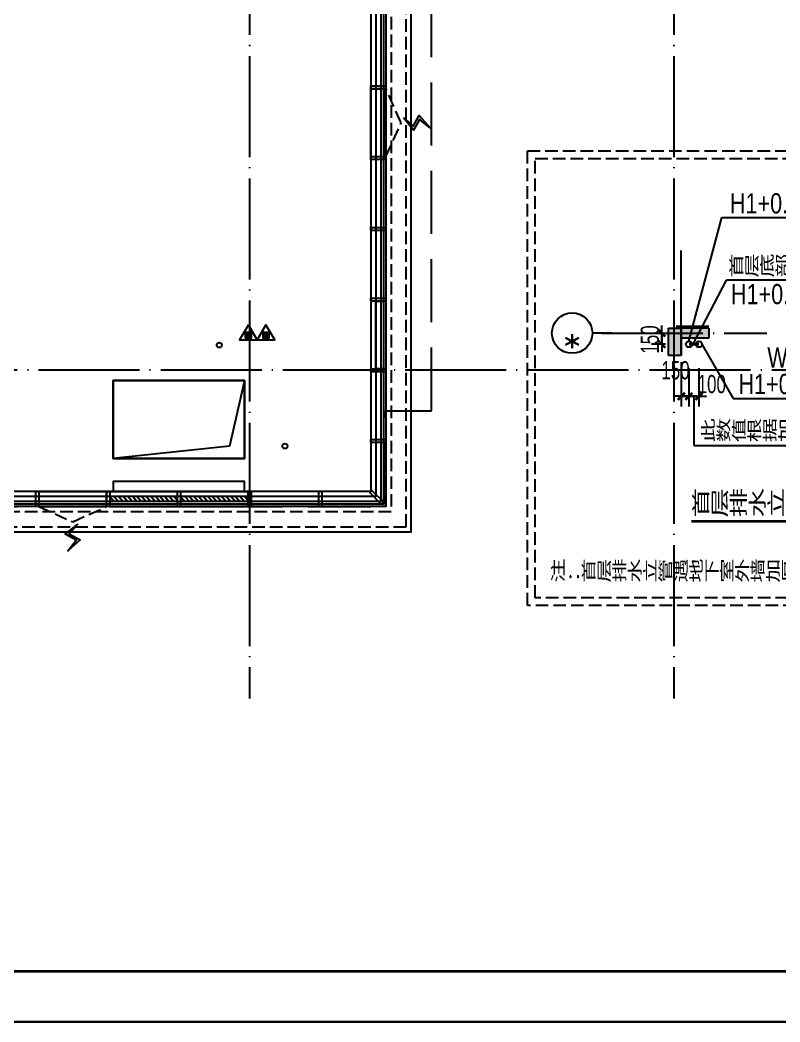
# Model space of a CAD drawing. Extents: x -186750 to 855523, y -12902 to 560425.
# Drawn here: x 124012 to 139057, y -12902 to 6934 of the extents above; entities that cross this region are included whole.
import ezdxf
from ezdxf.enums import TextEntityAlignment as Align
from ezdxf.xclip import XClip

# ---------------------------------------------------------------- set-up
doc = ezdxf.new("R2010")
doc.units = 0
doc.header["$LTSCALE"] = 1000
doc.header["$MEASUREMENT"] = 0
doc.header["$XCLIPFRAME"] = 0
for name, pattern in [('104-10 轴网$0$DOTE', [2.4200000000000004, 2, -0.2, 0.02, -0.2]), ('8#楼幕墙$0$109-34 轴网$0$L1$0$$AUDIT_BAD_LTYPE1', [0]), ('8#楼幕墙$0$DASH', [0.35, 0.25, -0.1]), ('DASH', [0.35, 0.25, -0.1]), ('DOTE', [2.4200000000000004, 2, -0.2, 0.02, -0.2]), ('X-104 8#10#平面$0$109-34 轴网$0$L1$0$$AUDIT_BAD_LTYPE1', [0]), ('X-104 8#10#平面$0$DASH', [0.35, 0.25, -0.1])]:
    doc.linetypes.add(name, pattern=pattern)
for name, color, linetype in [('104-10 轴网$0$A_AXIS-轴线', 252, '104-10 轴网$0$DOTE'), ('8#楼幕墙$0$A-C_玻璃幕墙', 140, 'Continuous'), ('8#楼幕墙$0$A-C_窗', 140, 'Continuous'), ('EQUIP_消防', 7, 'Continuous'), ('VPIPE-雨水', 4, 'TG_Y'), ('X-104 8#10#平面$0$A-O_屋面', 201, 'Continuous'), ('X-104 8#10#平面$0$A-O_散水', 134, 'Continuous'), ('X-104 8#10#平面$0$A-TECH_结构', 252, 'Continuous'), ('X-104 8#10#平面$0$E-立面轮廓', 241, 'Continuous'), ('水-剖面示意图', 6, 'Continuous')]:
    doc.layers.add(name, color=color, linetype=linetype)
for name, color, linetype, plot in [('8#楼幕墙$0$04-不打印_辅助线', 165, 'Continuous', False), ('8#楼幕墙$0$04-电动窗', 1, 'Continuous', False), ('X-104 8#10#平面$0$04-不打印_辅助线', 165, 'Continuous', False)]:
    doc.layers.add(name, color=color, linetype=linetype, plot=plot)
doc.styles.add('_HZTXT', font='@ros.shx', dxfattribs={"width": 0.7, "bigfont": '@jd.shx'})
doc.styles.add('_TCH_AXIS', font='COMPLEX.shx', dxfattribs={"width": 0.5, "bigfont": 'GBCBIG.shx'})
doc.styles.add('TG_LINETYPE', font='romans2.shx', dxfattribs={"width": 0.8, "height": 3, "bigfont": 'hzdf2.shx'})
doc.linetypes.add('TG_Y', pattern='A,5,-0.3,["Y",TG_LINETYPE,S=0.1,R=0,X=-0.23,Y=-0.15],0', length=5.3)
doc.dimstyles.new('ZXX100', dxfattribs={"dimtxt": 350, "dimasz": 1, "dimexe": 250, "dimexo": 300, "dimgap": 60, "dimtad": 1, "dimdec": 0, "dimzin": 0, "dimdsep": 46, "dimtxsty": '_HZTXT', "dimblk": '_DIMX', "dimcen": 0.09, "dimclrt": 7, "dimadec": 0, "dimazin": 0, "dimtfac": 1, "dimtdec": 0, "dimtix": 1, "dimtmove": 2, "dimatfit": 3, "dimldrblk": '_DIMX', "dimfxl": 250, "dimtolj": 1, "dimtzin": 0, "dimarcsym": 0})

# ---------------------------------------------------------------- blocks, each defined once
blk = doc.blocks.new('图框-A1')
for points, const_width in [([(5.684341886080801e-13, 0), (841.0000000000002, 0), (841.0000000000002, 594), (5.684341886080801e-13, 594)], 0.05), ([(765.9999999999966, 584), (25.00000000000045, 584), (25.00000000000045, 10), (766.0000000000002, 10)], 0.5)]:
    blk.add_lwpolyline(points, close=True, dxfattribs=dict(const_width=const_width))
at = {"const_width": 0.05}
blk.add_lwpolyline([(420.5000000000005, 0), (420.5000000000005, 2)], dxfattribs=at)
blk = doc.blocks.new('104-10 轴网')
at = {"layer": '104-10 轴网$0$A_AXIS-轴线', "linetype": '104-10 轴网$0$DOTE'}
for p, q in [((137229.5977508624, 40099.99999999987), (137229.5977508621, -6500.000000000186)), ((145629.5977508624, 40099.99999999987), (145629.5977508621, -6500.000000000186)), ((168929.5977508623, -1.2732925824821e-10), (113929.5977508621, -1.782609615474939e-10))]:
    blk.add_line(p, q, dxfattribs=at)
at = {"layer": 'Defpoints'}
blk.add_lwpolyline([(104379.5977508624, 45500.00000000001), (178479.5977508625, 45499.99999999999), (178479.5977508625, -11900.00000000001), (104379.5977508624, -11899.99999999996)], close=True, dxfattribs=at)
blk = doc.blocks.new('X-104 8#10#平面$0$fdhggh')
at = {"layer": 'X-104 8#10#平面$0$04-不打印_辅助线'}
blk.add_lwpolyline([(19449.99996581458, 12899.99956291614), (19449.99996581458, -2650.000437083887), (-2650.000034185417, -2650.000437083858), (-2650.000034185417, 27849.99956291614), (8450.000000000291, 27849.9995629162), (8450.000000000291, 30799.99956291626), (14149.99996581458, 30799.9995629162), (14149.99996581458, 35949.99956291614), (44349.99996581458, 35949.99956291614), (44349.99996581458, 14449.99956291614), (24500.00000000015, 14449.99956291614), (24500.00000000015, 12899.99956291614)], close=True, dxfattribs=at)
blk = doc.blocks.new('X-104 8#10#平面$0$fgdghdh')
at = {"layer": 'X-104 8#10#平面$0$A-TECH_结构'}
blk.add_lwpolyline([(16700.0000000053, -200.001616562331), (16403.84517051754, -1504.402028880053), (14099.99999996449, -1750.001470223971), (16700.00000000186, -1750.001470193885), (16700.0000000053, -200.001616562331), (14100.00000004217, -200.0016165194611), (14099.99999996449, -1750.001470223971)], dxfattribs=at)
blk.add_lwpolyline([(16700.00000000358, -1750.001470230367), (14100.00000000335, -1750.001470223971), (14100.00000000335, -200.0016165194611), (16700.00000000358, -200.0016165258567)], close=True, dxfattribs=at)
blk = doc.blocks.new('8#楼幕墙$0$ii')
blk.add_lwpolyline([(-1339.999257087533, -5.379672802519053e-05), (0.0007429124671034515, -5.379672802519053e-05), (0.0007429124671034515, -150.000053796728), (-1339.999257087533, -150.000053796728)], close=True)
blk = doc.blocks.new('8#楼幕墙$0$$TCHSYS$WIN2D')
for p, q in [((-0.5, 0.5), (0.5, 0.5)), ((-0.5, 0.5), (-0.4999999999999999, -0.5)), ((0.5, 0.5), (0.4999999999999998, -0.5)), ((0.5, 0.1666666666666666), (-0.5, 0.1666666666666666)), ((0.5, -0.1666666666666667), (-0.5, -0.1666666666666667)), ((-0.4999999999999999, -0.5), (0.5, -0.5))]:
    blk.add_line(p, q)
blk = doc.blocks.new('8#楼幕墙$0$开启扇')
at = {"layer": '8#楼幕墙$0$04-电动窗'}
h = blk.add_hatch(color=1, dxfattribs=at)
h.dxf.hatch_style = 1
h.paths.add_polyline_path([(771.2538212353829, 399.4187931009801), (600.4963348774836, 588.0845509109495), (817.000029503055, 705.4227948976622), (568.9130649687795, 925.0510056701896), (737.6166181836743, 715.3361196324695), (521.1129235581029, 597.9978756457567)])
at = {"linetype": '8#楼幕墙$0$DASH'}
blk.add_lwpolyline([(0, 49.99999999714782), (670, 349.9999999971478), (1340, 49.99999999714782)], dxfattribs=at)
at = {"layer": '8#楼幕墙$0$04-电动窗', "color": 1}
blk.add_lwpolyline([(771.2538212353829, 399.4187931009801), (600.4963348774836, 588.0845509109495), (817.000029503055, 705.4227948976622), (568.9130649687795, 925.0510056701896), (737.6166181836743, 715.3361196324695), (521.1129235581029, 597.9978756457567), (771.2538212353829, 399.4187931009801)], close=True, dxfattribs=at)
at = {"xscale": -1340, "yscale": 300, "zscale": 1340, "rotation": 180}
blk.add_blockref('8#楼幕墙$0$$TCHSYS$WIN2D', (670, -100), dxfattribs=at)
blk = doc.blocks.new('8#楼幕墙$0$$WINLIB2D$00000039')
at = {"color": 0}
for points in [[(-0.4999999999983409, 0.5000000000445652), (-0.4999999999999964, -0.4999999999999716)], [(0.5000000000016591, 0.4999999999536158), (-0.4999999999983409, 0.5000000000445652)], [(0.4999999999983338, -0.5000000000463842), (0.4999999999999609, 0.4999999999999432)], [(-0.499999999999428, 0.1666666667124446), (0.500000000000572, 0.1666666666205998)], [(-0.3838834764901549, -0.166666666632409), (-0.4479860405916831, 0.1666666667079113)], [(-0.3158924398378069, -0.166666666637866), (-0.3799950039392748, 0.1666666667006353)], [(-0.2479014031851996, -0.166666666645142), (-0.3120039672867243, 0.1666666666951784)], [(-0.1799103665328481, -0.1666666666505989), (-0.2440129306343159, 0.1666666666887977)], [(-0.1119193298802692, -0.1666666666569512), (-0.1760218939817904, 0.1666666666824455)], [(-0.04392829322788927, -0.1666666666633319), (-0.1080308573293216, 0.1666666666760648)], [(0.02406274342471804, -0.1666666666696841), (-0.04003982067680312, 0.1666666666697125)], [(0.09205378007703402, -0.1666666666751411), (0.02795121597557682, 0.1666666666642556)], [(0.1600448167296129, -0.1666666666815217), (0.0959422526280953, 0.1666666666578749)], [(0.2280358533819644, -0.166666666687874), (0.163933289280525, 0.1666666666505989)], [(0.2960268900345753, -0.1666666666942547), (0.231924325933047, 0.1666666666460657)], [(0.3640179266869801, -0.1666666667006069), (0.2999153625854838, 0.166666666639685)], [(0.4320089633395341, -0.1666666667060639), (0.3679063992380058, 0.166666666632409)], [(0.4999999999916831, -0.1666666667115209), (0.4358974358904746, 0.1666666666260568)], [(-0.4518745131427302, -0.1666666666260284), (-0.5000000000072298, 0.08358586507802102)], [(-0.500000000000572, -0.1666666666214951), (0.499999999999428, -0.1666666667124446)], [(0.4999999999983338, -0.5000000000463842), (-0.5000000000016662, -0.4999999999554348)]]:
    blk.add_lwpolyline(points, dxfattribs=at)
blk = doc.blocks.new('8#楼幕墙')
at = {"layer": '8#楼幕墙$0$04-不打印_辅助线'}
for points in [[(-18549.99999999977, -12899.99999999965), (65550.00000000023, -12899.99999999942), (65550.00000000023, 46500.00000000058), (-18549.99999999977, 46500.00000000041)], [(19400.00000000023, 12900), (19400.00000000023, -2600), (-2599.999999999767, -2599.999999999942), (-2599.999999999767, 27800), (8500.000000000233, 27800.00000000006), (8500.000000000233, 31000.00000000012), (14200.00000000023, 31000.00000000006), (14200.00000000023, 35900), (44300.00000000023, 35900), (44300.00000000023, 14500), (24130.00000000023, 14500), (24130.00000000023, 12900)]]:
    blk.add_lwpolyline(points, close=True, dxfattribs=at)
at = {"layer": '8#楼幕墙$0$A-C_玻璃幕墙'}
for points in [[(19630.00000000012, 14400), (19500.00000000023, 14400), (19500.00000000023, -2700), (-2699.999999999767, -2699.999999999942), (-2699.999999999767, 27900), (8400.000000000233, 27900), (8400.000000000233, 29500), (9529.999998102081, 29500)], [(19570.00000000012, 14450), (19450.00000000023, 14450), (19450.00000000023, -2650), (-2649.999999999767, -2649.999999999942), (-2649.999999999767, 27850), (8450.000000000233, 27850), (8450.000000000233, 29450), (9469.999998102081, 29450)], [(19570.00000000012, 14600), (19300.00000000023, 14600), (19300.00000000023, -2500), (-2499.999999999767, -2499.999999999942), (-2499.999999999767, 27700), (8600.000000000233, 27700), (8600.000000000233, 29300), (9469.999998102081, 29300)], [(19630.00000000012, 14700), (19200.00000000023, 14700), (19200.00000000023, -2400), (-2399.999999999767, -2399.999999999942), (-2399.999999999767, 27600), (8700.000000000233, 27600), (8700.000000000233, 29200), (9529.999998102081, 29200)]]:
    blk.add_lwpolyline(points, dxfattribs=at)
for points in [[(19199.99999999686, 5570.000000310596), (19199.99999999686, 5630.000000310596), (19499.99999999744, 5630.000000310596), (19499.99999999744, 5570.000000310596)], [(19199.99999999686, 4170.000000310596), (19199.99999999686, 4230.000000310596), (19499.99999999744, 4230.000000310596), (19499.99999999744, 4170.000000310596)], [(19199.99999999686, 2770.00000031048), (19199.99999999686, 2830.00000031048), (19499.99999999744, 2830.00000031048), (19499.99999999744, 2770.00000031048)], [(19199.99999999686, 1370.00000031048), (19199.99999999686, 1430.00000031048), (19499.99999999744, 1430.00000031048), (19499.99999999744, 1370.00000031048)], [(19199.99999999686, -29.99999968952034), (19199.99999999686, 30.00000031047966), (19499.99999999744, 30.00000031047966), (19499.99999999744, -29.99999968952034)], [(19199.99999999686, -1429.99999968952), (19199.99999999686, -1369.99999968952), (19499.99999999744, -1369.99999968952), (19499.99999999744, -1429.99999968952)], [(19450.00000000035, -2607.573593128822), (19407.57359312905, -2650), (19178.7867965647, -2421.213203435647), (19221.21320343588, -2378.786796564469)], [(12630, -2699.999999990687), (12570, -2699.999999990687), (12570, -2399.99999999057), (12630, -2399.99999999057)], [(14030, -2699.999999990687), (13970, -2699.999999990687), (13970, -2399.99999999057), (14030, -2399.99999999057)], [(15430, -2699.999999990687), (15370, -2699.999999990687), (15370, -2399.99999999057), (15430, -2399.99999999057)], [(16830, -2699.999999990687), (16770, -2699.999999990687), (16770, -2399.99999999057), (16830, -2399.99999999057)], [(18230, -2699.999999990687), (18170, -2699.999999990687), (18170, -2399.99999999057), (18230, -2399.99999999057)]]:
    blk.add_lwpolyline(points, close=True, dxfattribs=at)
at = {"layer": '8#楼幕墙$0$A-C_玻璃幕墙', "linetype": '8#楼幕墙$0$109-34 轴网$0$L1$0$$AUDIT_BAD_LTYPE1', "xscale": -1}
for p, rotation in [((19450.00013211707, 4230.000000310596), 270), ((12630, -2649.99999999057), 180)]:
    blk.add_blockref('8#楼幕墙$0$开启扇', p, dxfattribs=dict(at, rotation=rotation))
at = {"layer": '8#楼幕墙$0$A-C_玻璃幕墙', "rotation": 270}
blk.add_blockref('8#楼幕墙$0$ii', (19450.00004445785, 30.00000000582077), dxfattribs=at)
at = {"layer": '8#楼幕墙$0$A-C_窗', "linetype": '8#楼幕墙$0$109-34 轴网$0$L1$0$$AUDIT_BAD_LTYPE1', "xscale": 1340, "yscale": 300, "zscale": -1340, "rotation": 180}
for p in [(14700.00000000221, -2549.999999977299), (16100.00000000221, -2549.999999970663)]:
    blk.add_blockref('8#楼幕墙$0$$WINLIB2D$00000039', p, dxfattribs=at)
blk = doc.blocks.new('X-104 8#10#平面')
at = {"linetype": 'X-104 8#10#平面$0$109-34 轴网$0$L1$0$$AUDIT_BAD_LTYPE1'}
blk.add_lwpolyline([(177306.9507218329, 46500.00000000003), (177306.9507218329, -12899.99999999997), (93206.95072183292, -12899.99999999994), (93206.95072183292, 46500.00000000003)], close=True, dxfattribs=at)
at = {"layer": 'X-104 8#10#平面$0$A-O_屋面', "linetype": 'X-104 8#10#平面$0$DASH', "ltscale": 5}
blk.add_lwpolyline([(154556.950721833, 38599.99999999971), (136156.950721833, 38599.99999999971), (136156.950721833, 37199.99999999971), (124956.950721833, 37199.99999999971), (124956.950721833, 30199.99999999971), (119356.950721833, 30199.99999999971), (119356.9507218294, 28799.99999999808), (108156.950721833, 28799.99999999971), (108156.950721833, 17599.99999999971), (106756.950721833, 17599.99999999974), (106756.9507218329, -3603.639836526272), (106756.9507218329, -3600.000000000291), (120956.9507218329, -3600.000000000291), (120956.9507229977, -2699.999986043171), (131256.9507218296, -2699.999986043025), (131256.9507440771, -800.000000000291), (132156.950721833, -800.000000000291), (132156.950721833, 11799.99999999971), (139156.950721833, 11799.99999999968)], dxfattribs=at)
at = {"layer": 'X-104 8#10#平面$0$A-O_散水'}
blk.add_lwpolyline([(120156.9507560149, 30000.00000000012), (119656.9507560149, 30000.00000000012), (119656.9507560156, 28399.99836951937), (108556.9507218301, 28399.99836951931), (108556.9507218301, -3200.001630480692), (131756.9507218301, -3200.001630480721), (131756.95072183, 9900.49240770025), (131256.95072183, 9900.492407698446), (131256.9507218301, -2700.001630480721), (109056.9507218301, -2700.001630480692), (109056.9507218301, 27899.99836951931), (120156.9507560157, 27899.99836951937)], close=True, dxfattribs=at)
at = {"layer": 'X-104 8#10#平面$0$A-O_散水', "linetype": 'X-104 8#10#平面$0$DASH'}
blk.add_lwpolyline([(120056.9507560153, 29600.00000000012), (119756.9507560153, 29600.00000000012), (119756.9507560156, 28299.99836951937), (108656.9507218301, 28299.99836951931), (108656.9507218301, -3100.001630480692), (131656.9507218301, -3100.001630480721), (131656.95072183, 13999.99760533222), (131356.95072183, 13999.99760533114), (131356.9507218301, -2800.001630480721), (108956.9507218301, -2800.001630480692), (108956.9507218301, 27999.99836951931), (120056.9507560157, 27999.99836951937)], close=True, dxfattribs=at)
at = {"layer": 'X-104 8#10#平面$0$E-立面轮廓', "ltscale": 2}
blk.add_lwpolyline([(125856.9507218361, -2400.000000000146), (128456.9507218332, -2400.000000000786), (128456.9507218332, -2199.998383481172), (125856.9507218361, -2199.998383480532)], close=True, dxfattribs=at)
at = {"linetype": 'X-104 8#10#平面$0$109-34 轴网$0$L1$0$$AUDIT_BAD_LTYPE1'}
ref = blk.add_blockref('8#楼幕墙', (111756.9507218327, -1.455191522836685e-10), dxfattribs=at)
XClip(ref).set_block_clipping_path([(-18549.999999999476, -12899.999999999882), (65550.0000000003, 284100.0000000003)])
for name in ['X-104 8#10#平面$0$fdhggh', 'X-104 8#10#平面$0$fgdghdh']:
    blk.add_blockref(name, (111756.9507218327, -2.91038304567337e-10), dxfattribs=at)
at = {"xscale": 100, "yscale": 100, "zscale": 100}
blk.add_blockref('图框-A1', (93206.95072183292, -12899.99999999994), dxfattribs=at)
at = {"linetype": 'X-104 8#10#平面$0$109-34 轴网$0$L1$0$$AUDIT_BAD_LTYPE1'}
ref = blk.add_blockref('104-10 轴网', (-8672.647029029395, 2.91038304567337e-11), dxfattribs=at)
XClip(ref).set_block_clipping_path([(104379.59775086239, -11899.999999999955), (178479.5977508624, 45500.000000000044)])
blk = doc.blocks.new('$TWTSYS$00000546')
h = blk.add_hatch()
h.set_pattern_fill('ANSI31', color=256, scale=200, style=0)
h.set_pattern_definition([(45, (-38543.80223862439, -6670.830405693208), (-17.67766952966369, 17.67766952966369), [])])
h.paths.add_polyline_path([(-64.92232553117356, 173.7449990885525), (64.922325531159, 173.7449990885525), (64.922325531159, 43.90034802621994), (-64.92232553117356, 43.90034802621994)])
for points in [[(0, 343.6163707387423), (-198.3870041439732, 0), (198.3870041439732, 0)], [(-64.92232553117356, 173.7449990885525), (64.922325531159, 173.7449990885525), (64.922325531159, 43.90034802621994), (-64.92232553117356, 43.90034802621994)]]:
    blk.add_lwpolyline(points, close=True)
blk = doc.blocks.new('灭火器2')
at = {"layer": 'EQUIP_消防', "xscale": 0.88, "yscale": 0.88, "zscale": 0.88, "rotation": 90.00000000000001}
for p in [(-4049632.307172487, -27063.59765158885), (-4049632.307172487, -27412.75877888233)]:
    blk.add_blockref('$TWTSYS$00000546', p, dxfattribs=at)
blk = doc.blocks.new('_DIMX')
blk.add_line((-150, 0), (150, 0))
at = {"const_width": 50}
blk.add_lwpolyline([(-70, -70), (70, 70)], dxfattribs=at)
blk = doc.blocks.new('*D94')
at = {"layer": 'Defpoints', "color": 0, "linetype": 'ByBlock', "transparency": 16777216}
for p in [(1014291.011228108, -82026.05977398611), (1014152.964784932, -82246.13888512284), (1014630.914188633, -82246.13888512284)]:
    blk.add_point(p, dxfattribs=at)
at = {"layer": '水-剖面示意图', "color": 0, "linetype": 'ByBlock', "lineweight": -2, "transparency": 16777216}
for p, q in [((1013891.011228108, -82026.05977398611), (1013952.964784932, -82026.05977398611)), ((1014152.964784932, -82027.05977398611), (1014152.964784932, -82245.13888512284)), ((1014230.914188633, -82246.13888512284), (1013952.964784932, -82246.13888512284))]:
    blk.add_line(p, q, dxfattribs=at)
for p, rotation in [((1014152.964784932, -82026.05977398611), 90), ((1014152.964784932, -82246.13888512284), 270)]:
    blk.add_blockref('_DIMX', p, dxfattribs=dict(at, rotation=rotation))
at = {"layer": '水-剖面示意图', "color": 7, "linetype": 'ByBlock', "transparency": 16777216, "insert": (1013920.021685435, -82153.03829297086), "char_height": 360, "attachment_point": 5, "rotation": 90, "style": '_HZTXT'}
blk.add_mtext('\\A1;150', dxfattribs=at)
blk = doc.blocks.new('*D95')
at = {"layer": 'Defpoints', "color": 0, "linetype": 'ByBlock', "transparency": 16777216}
for p in [(1014541.011228108, -82199.16460277827), (1014690.914188633, -82319.24370837177), (1014690.914188633, -83277.02761721925)]:
    blk.add_point(p, dxfattribs=at)
at = {"layer": '水-剖面示意图', "color": 0, "linetype": 'ByBlock', "lineweight": -2, "transparency": 16777216}
for p, q in [((1014541.011228108, -82599.16460277827), (1014541.011228108, -83477.02761721925)), ((1014690.914188633, -82719.24370837177), (1014690.914188633, -83477.02761721925)), ((1014542.011228108, -83277.02761721925), (1014689.914188633, -83277.02761721925))]:
    blk.add_line(p, q, dxfattribs=at)
at = {"layer": '水-剖面示意图', "color": 0, "linetype": 'ByBlock', "lineweight": -2, "transparency": 16777216, "rotation": 180}
blk.add_blockref('_DIMX', (1014541.011228108, -83277.02761721925), dxfattribs=at)
at = {"layer": '水-剖面示意图', "color": 0, "linetype": 'ByBlock', "lineweight": -2, "transparency": 16777216}
blk.add_blockref('_DIMX', (1014690.914188633, -83277.02761721925), dxfattribs=at)
at = {"layer": '水-剖面示意图', "color": 7, "linetype": 'ByBlock', "transparency": 16777216, "insert": (1014426.209192182, -82763.62265576981), "char_height": 360, "attachment_point": 5, "style": '_HZTXT'}
blk.add_mtext('\\A1;150', dxfattribs=at)
blk = doc.blocks.new('*D96')
at = {"layer": 'Defpoints', "color": 0, "linetype": 'ByBlock', "transparency": 16777216}
for p in [(1014690.914188633, -82319.24370837177), (1014890.914188633, -82319.24370837177), (1014890.914188633, -83277.02761721925)]:
    blk.add_point(p, dxfattribs=at)
at = {"layer": '水-剖面示意图', "color": 0, "linetype": 'ByBlock', "lineweight": -2, "transparency": 16777216}
for p, q in [((1014690.914188633, -82719.24370837177), (1014690.914188633, -83477.02761721925)), ((1014890.914188633, -82719.24370837177), (1014890.914188633, -83477.02761721925)), ((1014691.914188633, -83277.02761721925), (1014889.914188633, -83277.02761721925))]:
    blk.add_line(p, q, dxfattribs=at)
at = {"layer": '水-剖面示意图', "color": 0, "linetype": 'ByBlock', "lineweight": -2, "transparency": 16777216, "rotation": 180}
blk.add_blockref('_DIMX', (1014690.914188633, -83277.02761721925), dxfattribs=at)
at = {"layer": '水-剖面示意图', "color": 0, "linetype": 'ByBlock', "lineweight": -2, "transparency": 16777216}
blk.add_blockref('_DIMX', (1014890.914188633, -83277.02761721925), dxfattribs=at)
at = {"layer": '水-剖面示意图', "color": 7, "linetype": 'ByBlock', "transparency": 16777216, "insert": (1015144.155567943, -83037.02761721925), "char_height": 360, "attachment_point": 5, "style": '_HZTXT'}
blk.add_mtext('\\A1;100', dxfattribs=at)
blk = doc.blocks.new('*D97')
at = {"layer": 'Defpoints', "color": 0, "transparency": 16777216}
for p in [(1019197.284123234, -81610.55714770593), (1019197.284123234, -81810.37913350062), (1019882.926598493, -81810.37913350062)]:
    blk.add_point(p, dxfattribs=at)
at = {"layer": '水-剖面示意图', "color": 0, "lineweight": -2, "transparency": 16777216}
for p, q in [((1019597.284123234, -81610.55714770593), (1020082.926598493, -81610.55714770593)), ((1019882.926598493, -81609.55714770593), (1019882.926598493, -81608.55714770593)), ((1019882.926598493, -81610.55714770593), (1019882.926598493, -81810.37913350062)), ((1019597.284123234, -81810.37913350062), (1020082.926598493, -81810.37913350062)), ((1019882.926598493, -81811.37913350062), (1019882.926598493, -81812.37913350062))]:
    blk.add_line(p, q, dxfattribs=at)
for p, rotation in [((1019882.926598493, -81610.55714770593), 270), ((1019882.926598493, -81810.37913350062), 90)]:
    blk.add_blockref('_DIMX', p, dxfattribs=dict(at, rotation=rotation))
at = {"layer": '水-剖面示意图', "color": 7, "transparency": 16777216, "insert": (1019642.926598493, -81710.4681406031), "char_height": 360, "attachment_point": 5, "rotation": 90, "style": '_HZTXT'}
blk.add_mtext('\\A1;200', dxfattribs=at)
blk = doc.blocks.new('$TwtSys$00000132')
at = {"elevation": 1e-08}
blk.add_lwpolyline([(6.933914376713801, -100.5893358396867, -0.5751828771836968), (0.2497698202205356, -0.03709529810350887, 0.6047454773259218), (-10.88806972766179, 100.5893358396855, 16.92482764669524)], format="xyb", dxfattribs=at)
blk = doc.blocks.new('dfffdfdfd')
at = {"layer": '水-剖面示意图'}
h = blk.add_hatch(dxfattribs=at)
h.set_pattern_fill('砂灰土', color=8, scale=10, style=0)
h.set_pattern_definition([(37.50000000000001, (607376.0932553164, 764514.7342316256), (-1.259867162192163, 38.53647538026317), [0, -30.4, 0, -34, 0, -32.5]), (7.499999999999999, (607376.0932553164, 764514.7342316256), (35.39553410535454, 56.4429213045948), [0, -16.4, 0, -27.4, 0, -10.5]), (327.5, (607351.4932553164, 764514.7342316256), (62.2828372350299, 0.11318107073929), [0, -10, 0, -36, 0, -47]), (317.5, (607351.4932553164, 764514.7342316256), (60.12253209144586, 17.55351129868498), [0, -5, 0, -23.6, 0, -27])])
h.paths.add_polyline_path([(1018105.426415007, -81810.37913350062), (1019600.544293404, -81810.37913350062), (1019600.544293404, -81910.37913350062), (1018105.426415007, -81910.37913350062)])
h = blk.add_hatch(dxfattribs=at)
h.set_pattern_fill('钢筋混凝土', color=8, scale=10, style=0)
h.set_pattern_definition([(45, (607376.0932553164, 764514.7342316256), (-17.67766952966369, 17.67766952966369), []), (49.99999999999999, (607376.0932553164, 764514.7342316256), (71.72601826007535, -6.275213498259511), [7.5, -82.5]), (355, (607376.0932553164, 764514.7342316256), (-13.8751333613, 75.21921337000119), [6, -66]), (100.4514, (607382.0704233164, 764514.2112976256), (57.85093817140216, 68.94395420609536), [6.374018999999986, -70.11421119999977]), (46.18420000000002, (607376.0932553164, 764534.7342316256), (106.7241048625644, -16.55190143290181), [11.24999999999999, -123.75]), (96.63559999999998, (607384.9869298164, 764533.3549009255), (93.46627055487033, 97.41178709004417), [9.561028799999969, -105.1712999999998]), (351.1842, (607376.0932553164, 764534.7342316256), (93.46619451336272, 97.41186009253246), [9, -99]), (21, (607386.0932553164, 764529.7342316256), (59.69070521184616, -40.26188906653388), [7.5, -82.5]), (326.0000000000001, (607386.0932553164, 764529.7342316256), (24.33153319215817, 72.5150045046853), [6, -66]), (71.4514, (607391.0674786164, 764526.3790710255), (84.02226285814899, 32.25304967099524), [6.374019000000001, -70.1142112]), (37.50000000000001, (607376.0932553164, 764514.7342316256), (1.215985531729067, 33.28938538313115), [0, -65.19999999999999, 0, -67, 0, -66.25]), (7.499999999999999, (607376.0932553164, 764514.7342316256), (26.30695374421486, 39.44117118823603), [0, -38.2, 0, -63.7, 0, -25.25]), (327.5, (607353.7932553163, 764514.7342316256), (53.38224361724091, -2.25548717343798), [0, -25, 0, -78, 0, -103.5]), (317.5, (607343.7932553163, 764514.7342316256), (58.31861693423862, 10.01049823323176), [0, -32.5, 0, -51.8, 0, -73.5])])
h.paths.add_polyline_path([(1018105.426415007, -81910.37913350062), (1019600.544293404, -81910.37913350062), (1019600.544293404, -82030.37913350062), (1018105.426415007, -82030.37913350062)])
for points in [[(1014541.011228108, -82466.05976844288), (1014291.011228108, -82466.05976844288), (1014291.011228108, -81926.05976844288), (1014541.011228108, -81926.05976844288)], [(1014541.011228108, -82126.05977952934), (1014541.011228108, -81926.05976844288), (1015083.734340047, -81926.05976844288), (1015083.734340047, -82126.05977952934)]]:
    blk.add_hatch(color=8, dxfattribs=at).paths.add_polyline_path(points)
for p, q in [((1014690.914188633, -82186.13888512284), (1015341.629594918, -79735.97977205366)), ((1015341.629594918, -79735.97977205366), (1018724.528843981, -79735.97977205366)), ((1019128.821151447, -80761.3384829599), (1018808.632046896, -80980.70133905695)), ((1019128.821151447, -80761.3384829599), (1020350.49088392, -80761.3384829599)), ((1018105.426415007, -81810.37913350062), (1019600.544293404, -81810.37913350062)), ((1018105.426415007, -81910.37913350062), (1019600.544293404, -81910.37913350062)), ((1018105.426415007, -82030.37913350062), (1019600.544293404, -82030.37913350062)), ((1014950.914188633, -82246.13888512284), (1015569.281645407, -83322.92881412897)), ((1014790.914188633, -83277.02761721925), (1014790.914188633, -84251.92753621424)), ((1015569.281645407, -83322.92881412897), (1018919.852624607, -83322.92881412897)), ((1014790.914188633, -84251.92753621424), (1019184.663948095, -84251.92753621435))]:
    blk.add_line(p, q, dxfattribs=at)
at = {"layer": '水-剖面示意图', "linetype": 'ByBlock'}
for p, q in [((1014541.013362288, -80988.92381064582), (1014541.013362288, -80388.01737633313)), ((1014791.227127519, -82221.55227925535), (1015434.377950274, -80978.44664805278)), ((1017668.176475977, -80978.44664805278), (1015434.377950274, -80978.44664805278)), ((1013172.548780189, -82026.05976913206), (1012780.650377522, -82026.05976913206))]:
    blk.add_line(p, q, dxfattribs=at)
at = {"layer": '水-剖面示意图', "color": 8, "linetype": 'DOTE'}
for p, q in [((1014541.009834598, -82466.05976844288), (1014541.013362288, -80988.92381064582)), ((1012969.438286649, -82026.05977398611), (1016234.444328723, -82026.05977398611))]:
    blk.add_line(p, q, dxfattribs=at)
at = {"layer": '水-剖面示意图', "color": 8}
for p, q in [((1015083.734340047, -81896.05976844288), (1014441.008334138, -81896.05976844288)), ((1014291.011228108, -82466.05976844288), (1014291.011228108, -81926.05976844288)), ((1014291.011228108, -81926.05976844288), (1014541.011228108, -81926.05976844288)), ((1014541.011228108, -81926.05976844288), (1014541.011228108, -82466.05976844288)), ((1015083.734340047, -81926.05976844288), (1014541.011228108, -81926.05976844288)), ((1015083.734340047, -81926.05976844288), (1015083.734340047, -82126.05977952934)), ((1015083.734340047, -82126.05977952934), (1014541.011228108, -82126.05977952934)), ((1014541.011228108, -82466.05976844288), (1014291.011228108, -82466.05976844288))]:
    blk.add_line(p, q, dxfattribs=at)
at = {"layer": '水-剖面示意图', "color": 8, "linetype": 'DASH'}
for points in [[(1011497.889365823, -78416.83853904868), (1020658.162158131, -78416.83853904868), (1020658.162158131, -87416.5966063058), (1011497.889365823, -87416.5966063058)], [(1011647.889365823, -78566.83853904868), (1020508.162158131, -78566.83853904868), (1020508.162158131, -87266.5966063058), (1011647.889365823, -87266.5966063058)]]:
    blk.add_lwpolyline(points, close=True, dxfattribs=at)
at = {"layer": '水-剖面示意图', "linetype": 'ByBlock', "const_width": 60}
for points in [[(1018808.632046896, -81610.55714770593), (1018808.632046896, -80350.84553040797)], [(1018808.632046896, -81610.55714770593), (1019008.632046896, -81610.55714770593)], [(1019008.632046896, -82802.26876500389), (1019008.632046896, -81610.55714770593)], [(1014690.914188633, -82246.13888512284), (1014890.914188633, -82246.13888512284)]]:
    blk.add_lwpolyline(points, dxfattribs=at)
at = {"layer": '水-剖面示意图'}
for points in [[(1019600.544293404, -82030.37913350062), (1018105.426415007, -82030.37913350062), (1018105.426415007, -81810.37913350062), (1019600.544293404, -81810.37913350062)], [(1018105.426415007, -81810.37913350062), (1019600.544293404, -81810.37913350062), (1019600.544293404, -81910.37913350062), (1018105.426415007, -81910.37913350062)], [(1018105.426415007, -81910.37913350062), (1019600.544293404, -81910.37913350062), (1019600.544293404, -82030.37913350062), (1018105.426415007, -82030.37913350062)]]:
    blk.add_lwpolyline(points, close=True, dxfattribs=at)
at = {"layer": '水-剖面示意图', "const_width": 49}
blk.add_lwpolyline([(1014739.516674445, -85751.90114408534), (1018269.831635075, -85751.90114408534)], dxfattribs=at)
at = {"layer": '水-剖面示意图', "linetype": 'ByBlock'}
blk.add_circle((1012380.650377522, -82026.05976913206), 400, dxfattribs=at)
at = {"layer": '水-剖面示意图'}
for centre in [(1014690.914188633, -82246.13888512284), (1014890.914188633, -82246.13888512284)]:
    blk.add_circle(centre, 60, dxfattribs=at)
at = {"layer": '水-剖面示意图', "rotation": 89.99999999999915}
for p in [(1018808.706237493, -80376.30001762928), (1019008.706237493, -82827.7232522252)]:
    blk.add_blockref('$TwtSys$00000132', p, dxfattribs=at)
at = {"layer": '水-剖面示意图', "style": '_HZTXT', "width": 0.8}
for s, p in [('H1+0.20以上立管', (1015502.807048381, -79656.15421016654)), ('WL-*', (1019129.482420779, -80709.89782207517)), ('首层底部乙字弯', (1015477.254928391, -80907.2334667287)), ('H1+0.20', (1015523.419581624, -81453.33899118297)), ('1F', (1017986.361948674, -81810.3963265937)), ('WL-*', (1016243.440367396, -82707.3942449392)), ('H1+0.20以下立管', (1015671.997559269, -83232.78709435894)), ('此数值根据加厚墙厚进行调整', (1014920.588723913, -84167.91955667466)), ('注：首层排水立管遇地下室外墙加厚时，可按此方法处理。', (1011946.587862771, -86948.57226573385))]:
    blk.add_text(s, height=400, dxfattribs=at).set_placement(p)
at = {"layer": '水-剖面示意图', "color": 7, "linetype": 'ByBlock', "style": '_TCH_AXIS', "width": 1.800000000000124}
blk.add_text('*', height=485.9242255137898, dxfattribs=at).set_placement((1012172.397138016, -82396.17048364121), (1012588.903617028, -82396.17048364121), align=Align.FIT)
at = {"layer": '水-剖面示意图', "color": 7, "style": '_HZTXT', "width": 0.8}
blk.add_text('首层排水立管转换图', height=490, dxfattribs=at).set_placement((1014739.516674445, -85653.90114408534))
at = {"layer": '水-剖面示意图'}
dim = blk.add_linear_dim(base=(1019882.926598493, -81810.37913350062), p1=(1019197.284123234, -81610.55714770593), p2=(1019197.284123234, -81810.37913350062), angle=90, dimstyle='ZXX100', dxfattribs=at)
dim.commit()
dim.dimension.update_dxf_attribs({"geometry": '*D97', "text_midpoint": (1019642.926598493, -81710.4681406031)})
at = {"layer": '水-剖面示意图', "linetype": 'ByBlock'}
for base, p1, p2, angle, text, picture, middle in [((1014152.964784932, -82246.13888512284), (1014291.011228108, -82026.05977398611), (1014630.914188633, -82246.13888512284), 90, '150', '*D94', (1013920.021685435, -82153.03829297086)), ((1014890.914188633, -83277.02761721925), (1014690.914188633, -82319.24370837177), (1014890.914188633, -82319.24370837177), 180, '100', '*D96', (1015144.155567943, -83037.02761721925))]:
    dim = blk.add_linear_dim(base=base, p1=p1, p2=p2, angle=angle, text=text, dimstyle='ZXX100', dxfattribs=at)
    dim.commit()
    dim.dimension.update_dxf_attribs({"geometry": picture, "text_midpoint": middle, "dimtype": 128})
dim = blk.add_linear_dim(base=(1014690.914188633, -83277.02761721925), p1=(1014541.011228108, -82199.16460277827), p2=(1014690.914188633, -82319.24370837177), angle=180, dimstyle='ZXX100', dxfattribs=at)
dim.commit()
dim.dimension.update_dxf_attribs({"geometry": '*D95', "text_midpoint": (1014426.209192182, -82763.62265576981), "dimtype": 128})

msp = doc.modelspace()

# ---------------------------------------------------------------- linework, layer by layer
msp.add_lwpolyline([(93206.95072183292, -12899.9999999998), (177306.9507218332, -12899.9999999998), (177306.9507218332, 46500.00000000055), (93206.95072183292, 46500.00000000055)], close=True)
at = {"layer": 'VPIPE-雨水', "linetype": 'Continuous'}
msp.add_circle((127956.9507218323, 500.0000000010053), 50, dxfattribs=at)
at = {"layer": 'VPIPE-雨水', "color": 0, "linetype": 'Continuous'}
msp.add_circle((129256.9507218266, -1499.999986043666), 50, dxfattribs=at)

# ---------------------------------------------------------------- block references
for name, p in [('X-104 8#10#平面', (0, 0)), ('dfffdfdfd', (-877437.4789433288, 82761.61086299011))]:
    msp.add_blockref(name, p)
at = {"layer": 'EQUIP_消防', "rotation": 270}
msp.add_blockref('灭火器2', (155945.1289370665, -4049032.307172475), dxfattribs=at)

doc.saveas('drawing.dxf')
